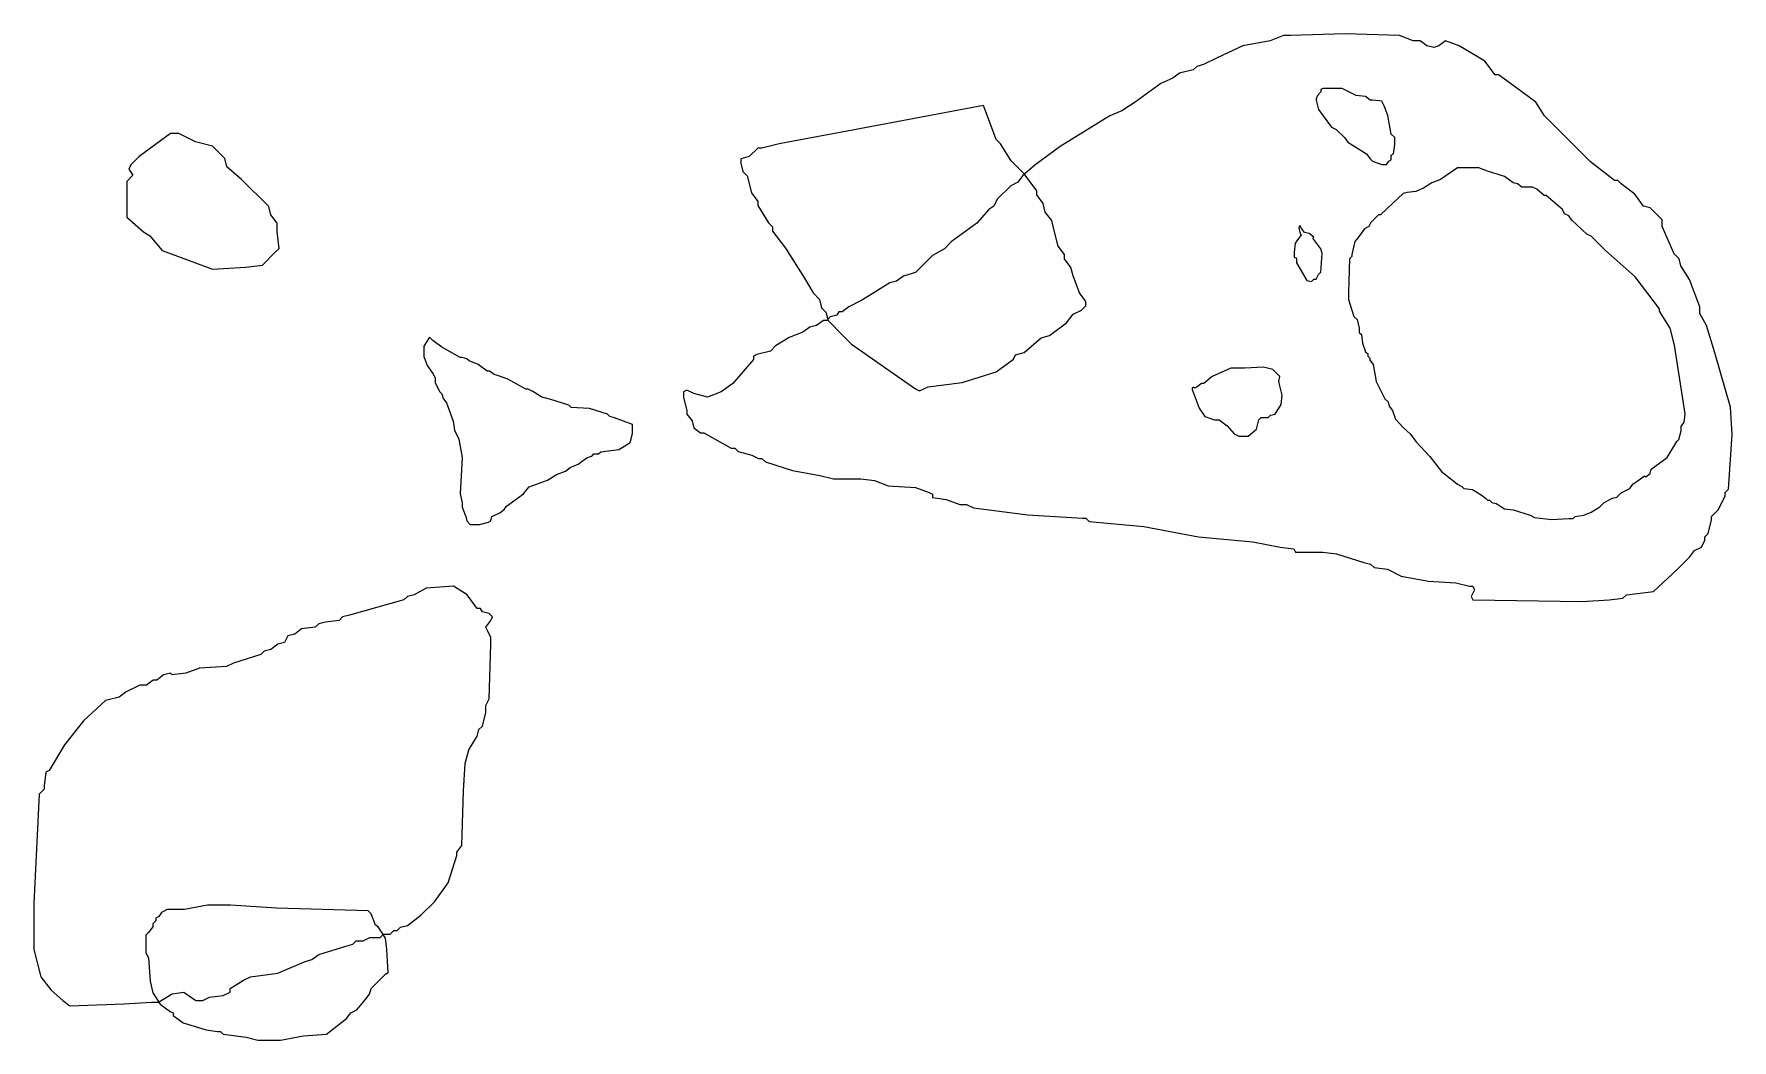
# Model space of a CAD drawing. Header units: metres. Extents: x 7.85 to 10.06, y 7.6 to 8.91.
import ezdxf

# ---------------------------------------------------------------- set-up
doc = ezdxf.new("R2010")
doc.units = ezdxf.units.M

msp = doc.modelspace()

# ---------------------------------------------------------------- linework, layer by layer
at = {"color": 31}
for points in [[(8.69432, 8.43933), (8.69876, 8.42159), (8.69876, 8.41715), (8.70541, 8.40828), (8.70763, 8.39941), (8.7165, 8.39276), (8.72093, 8.39276), (8.75641, 8.37281), (8.76085, 8.37281), (8.76528, 8.36837), (8.78302, 8.36394), (8.79189, 8.3595), (8.79632, 8.3595), (8.80076, 8.35507), (8.83624, 8.34398), (8.87171, 8.33733), (8.88945, 8.33289), (8.92493, 8.33289), (8.94267, 8.33067), (8.96041, 8.32402), (8.99589, 8.32181), (9.01363, 8.31515), (9.01806, 8.31294), (9.01806, 8.3085), (9.0358, 8.30628), (9.05354, 8.29963), (9.06241, 8.29963), (9.07128, 8.2952), (9.14223, 8.28633), (9.21319, 8.28189), (9.21762, 8.28189), (9.22206, 8.27746), (9.29302, 8.27081), (9.36397, 8.2575), (9.43493, 8.25085), (9.47041, 8.2442), (9.48814, 8.24198), (9.49036, 8.23755), (9.52584, 8.23755), (9.54358, 8.23533), (9.57906, 8.22424), (9.58793, 8.22202), (9.59236, 8.21759), (9.6101, 8.21537), (9.62784, 8.2065), (9.66332, 8.19985), (9.69879, 8.19763), (9.71653, 8.1932), (9.72097, 8.1932), (9.72319, 8.18876), (9.71875, 8.17989), (9.72097, 8.17546), (9.86288, 8.17324), (9.89836, 8.17546), (9.9161, 8.17768), (9.92053, 8.18211), (9.95601, 8.18655), (9.98705, 8.21537), (10.0026, 8.23089), (10.0092, 8.23976), (10.0181, 8.2442), (10.0225, 8.25307), (10.0225, 8.2575), (10.027, 8.26194), (10.0314, 8.27968), (10.0314, 8.28411), (10.0403, 8.29298), (10.0491, 8.31072), (10.0491, 8.31515), (10.0536, 8.31959), (10.058, 8.39054), (10.0558, 8.42602), (10.0358, 8.49698), (10.0247, 8.53246), (10.0159, 8.54798), (10.0159, 8.55685), (10.0026, 8.59233), (9.99149, 8.61006), (9.98927, 8.61893), (9.98262, 8.62559), (9.9671, 8.66106), (9.9671, 8.66993), (9.95158, 8.68545), (9.94271, 8.68767), (9.93162, 8.70319), (9.91388, 8.7165), (9.90945, 8.72093), (9.90501, 8.72093), (9.87397, 8.74532), (9.8141, 8.80519), (9.80301, 8.82293), (9.76975, 8.84732), (9.75423, 8.85841), (9.74979, 8.85841), (9.73649, 8.87615), (9.70323, 8.89611), (9.68549, 8.90276), (9.67662, 8.89611), (9.66997, 8.89389), (9.6611, 8.89611), (9.65223, 8.90276), (9.64336, 8.90276), (9.62562, 8.90941), (9.55467, 8.91163), (9.48371, 8.90941), (9.47484, 8.90941), (9.4571, 8.90276), (9.42162, 8.89611), (9.38836, 8.88058), (9.37062, 8.87171), (9.36175, 8.8695), (9.35732, 8.86506), (9.33958, 8.86063), (9.33071, 8.85398), (9.31519, 8.84732), (9.28193, 8.82293), (9.26419, 8.81185), (9.24867, 8.80519), (9.18436, 8.76528), (9.1511, 8.74089), (9.13558, 8.72758), (9.12893, 8.71872), (9.12006, 8.71428), (9.10232, 8.69654), (9.09789, 8.68767), (9.09123, 8.68324), (9.07571, 8.6655), (9.04245, 8.64111), (9.03358, 8.63224), (9.01806, 8.62337), (9.00254, 8.60785), (8.99589, 8.60119), (8.98037, 8.59676), (8.9715, 8.59011), (8.96263, 8.58789), (8.92715, 8.56572), (8.90941, 8.55685), (8.90054, 8.55019), (8.89611, 8.55019), (8.89389, 8.54576), (8.88502, 8.54354), (8.88058, 8.53911), (8.87615, 8.53911), (8.86728, 8.53246), (8.85841, 8.53024), (8.84954, 8.52359), (8.8318, 8.51693), (8.81406, 8.50585), (8.80741, 8.4992), (8.78967, 8.49476), (8.78524, 8.49254), (8.78524, 8.48811), (8.75863, 8.45707), (8.74311, 8.44598), (8.72537, 8.43933), (8.70763, 8.44376), (8.69876, 8.4482), (8.69432, 8.44598), (8.69432, 8.44154)], [(7.97015, 8.67348), (7.99188, 8.65447), (8.00002, 8.64904), (8.01632, 8.63003), (8.05977, 8.61374), (8.08149, 8.60559), (8.12494, 8.60831), (8.14666, 8.61102), (8.16296, 8.62732), (8.16839, 8.63275), (8.16567, 8.65447), (8.16567, 8.66534), (8.15753, 8.6762), (8.15481, 8.68706), (8.11951, 8.72236), (8.1005, 8.73866), (8.09778, 8.74952), (8.08692, 8.76038), (8.08149, 8.76581), (8.05977, 8.77124), (8.03804, 8.7821), (8.02718, 8.7821), (7.98645, 8.75223), (7.97558, 8.74137), (7.97287, 8.73594), (7.9783, 8.72779), (7.97015, 8.71965), (7.97015, 8.6762)], [(8.35645, 8.49223), (8.36088, 8.48042), (8.36825, 8.47009), (8.37121, 8.46419), (8.37121, 8.45828), (8.37711, 8.44648), (8.38006, 8.44352), (8.38154, 8.43762), (8.38597, 8.43172), (8.39482, 8.4081), (8.3963, 8.3963), (8.4022, 8.38449), (8.40663, 8.36088), (8.40368, 8.31365), (8.40663, 8.30184), (8.40663, 8.29594), (8.41106, 8.28413), (8.41253, 8.27823), (8.41696, 8.2738), (8.42877, 8.2738), (8.44057, 8.27675), (8.44352, 8.27823), (8.445, 8.28413), (8.45533, 8.28856), (8.46124, 8.29298), (8.46419, 8.29741), (8.48633, 8.31365), (8.49075, 8.31955), (8.4937, 8.3225), (8.51732, 8.33136), (8.52913, 8.33874), (8.54093, 8.34316), (8.54684, 8.34759), (8.55717, 8.35202), (8.56897, 8.36088), (8.57488, 8.36235), (8.57783, 8.3653), (8.58373, 8.3653), (8.58669, 8.36825), (8.6103, 8.37121), (8.62211, 8.37859), (8.62506, 8.38006), (8.62801, 8.39187), (8.62801, 8.40368), (8.6044, 8.41253), (8.59849, 8.41401), (8.59554, 8.41696), (8.57193, 8.42434), (8.54831, 8.42581), (8.54536, 8.42877), (8.52175, 8.43615), (8.50994, 8.4391), (8.49813, 8.44648), (8.49223, 8.44943), (8.48928, 8.44943), (8.46566, 8.46271), (8.45386, 8.46714), (8.44795, 8.46861), (8.44205, 8.47304), (8.4391, 8.47304), (8.42729, 8.4819), (8.41548, 8.48633), (8.41253, 8.48928), (8.40663, 8.49075), (8.40368, 8.49075), (8.38006, 8.50404), (8.36825, 8.51289), (8.36383, 8.51732), (8.35645, 8.50551), (8.35645, 8.4937)], [(7.8495, 7.7209), (7.85837, 7.68542), (7.87168, 7.66768), (7.8872, 7.65438), (7.89607, 7.64772), (7.96703, 7.64994), (8.0025, 7.65216), (8.01137, 7.65216), (8.02911, 7.66325), (8.04463, 7.66546), (8.06016, 7.65438), (8.06902, 7.65438), (8.07789, 7.65881), (8.09563, 7.66103), (8.1045, 7.66546), (8.1045, 7.6699), (8.12224, 7.68098), (8.13111, 7.68542), (8.16659, 7.68985), (8.20207, 7.70538), (8.21094, 7.70759), (8.21981, 7.71424), (8.25528, 7.72533), (8.26415, 7.72755), (8.26859, 7.73198), (8.27746, 7.73198), (8.28633, 7.73642), (8.2952, 7.73642), (8.29963, 7.73642), (8.30407, 7.74085), (8.31294, 7.74085), (8.31737, 7.74529), (8.32181, 7.74529), (8.32624, 7.74972), (8.33511, 7.75194), (8.35285, 7.76524), (8.37059, 7.78298), (8.38167, 7.79851), (8.38833, 7.80737), (8.39941, 7.84285), (8.39941, 7.84729), (8.40607, 7.85616), (8.40828, 7.92711), (8.4105, 7.96259), (8.41494, 7.98033), (8.42602, 7.99807), (8.42824, 8.00694), (8.43267, 8.01137), (8.43711, 8.02911), (8.43711, 8.03798), (8.44154, 8.04685), (8.44376, 8.11781), (8.44376, 8.12668), (8.43933, 8.13555), (8.43711, 8.13998), (8.44376, 8.14885), (8.44598, 8.15328), (8.44154, 8.15772), (8.43267, 8.15994), (8.43046, 8.16437), (8.42602, 8.16437), (8.41272, 8.18211), (8.39498, 8.1932), (8.3595, 8.19098), (8.34398, 8.18211), (8.33511, 8.17989), (8.33067, 8.17546), (8.25972, 8.1555), (8.25085, 8.15328), (8.24641, 8.14885), (8.22868, 8.14663), (8.21981, 8.14442), (8.21537, 8.13998), (8.19763, 8.13776), (8.18876, 8.13111), (8.17989, 8.12889), (8.17546, 8.12002), (8.16659, 8.11781), (8.15772, 8.11115), (8.14885, 8.10894), (8.14442, 8.1045), (8.10894, 8.09342), (8.10007, 8.08898), (8.06459, 8.08676), (8.04685, 8.08011), (8.02911, 8.07789), (8.02689, 8.08011), (8.01803, 8.07789), (8.00916, 8.07124), (8.00472, 8.07124), (7.99585, 8.06459), (7.98698, 8.06459), (7.96924, 8.05572), (7.96037, 8.04907), (7.94263, 8.04463), (7.91381, 8.01803), (7.88942, 7.98698), (7.86946, 7.95372), (7.86503, 7.9515), (7.86281, 7.93376), (7.86281, 7.92933), (7.85616, 7.92268), (7.8495, 7.78077), (7.8495, 7.74529), (7.8495, 7.72755), (7.8495, 7.72311)]]:
    msp.add_lwpolyline(points, close=True, dxfattribs=at)
at = {"color": 227}
for points in [[(9.51725, 8.82559), (9.5203, 8.8134), (9.53706, 8.79055), (9.54315, 8.7875), (9.55382, 8.77683), (9.55839, 8.77074), (9.58276, 8.75551), (9.58733, 8.74941), (9.59038, 8.74636), (9.60257, 8.74179), (9.60866, 8.74179), (9.61171, 8.74636), (9.61475, 8.74789), (9.61475, 8.75398), (9.6178, 8.75551), (9.61933, 8.76769), (9.61933, 8.77379), (9.61933, 8.77683), (9.61475, 8.7814), (9.61018, 8.80578), (9.60561, 8.81797), (9.60257, 8.82406), (9.59038, 8.82559), (9.58733, 8.82559), (9.58124, 8.83016), (9.56905, 8.83168), (9.55686, 8.83777), (9.55077, 8.84082), (9.52639, 8.84082), (9.52335, 8.8393), (9.52335, 8.83625), (9.51877, 8.83168), (9.51725, 8.82711)], [(9.48831, 8.62144), (9.49135, 8.61991), (9.49135, 8.61382), (9.50506, 8.59097), (9.51116, 8.58945), (9.5142, 8.59249), (9.51725, 8.59249), (9.5203, 8.59859), (9.52335, 8.60163), (9.52487, 8.62601), (9.52335, 8.6321), (9.5142, 8.64429), (9.51268, 8.64581), (9.5142, 8.64734), (9.50811, 8.65191), (9.50202, 8.65343), (9.49745, 8.65953), (9.49592, 8.66257), (9.4944, 8.65953), (9.49592, 8.65343), (9.49745, 8.65038), (9.48983, 8.63972), (9.48831, 8.62753), (9.48831, 8.62296)], [(9.35576, 8.44928), (9.3649, 8.42491), (9.37252, 8.41424), (9.38471, 8.40967), (9.3908, 8.40967), (9.40147, 8.40206), (9.41061, 8.39139), (9.4167, 8.38834), (9.42889, 8.38834), (9.43955, 8.39749), (9.4426, 8.40967), (9.44565, 8.41272), (9.45174, 8.41272), (9.45479, 8.41272), (9.45784, 8.41577), (9.46393, 8.41729), (9.47155, 8.42948), (9.47307, 8.44167), (9.47002, 8.45385), (9.4685, 8.45995), (9.47002, 8.46604), (9.46088, 8.47518), (9.44869, 8.47823), (9.42432, 8.47671), (9.41213, 8.47671), (9.40604, 8.47671), (9.38166, 8.46604), (9.371, 8.4569), (9.36795, 8.4569), (9.36186, 8.45233), (9.35881, 8.45081), (9.35728, 8.45233), (9.35576, 8.45081)]]:
    msp.add_lwpolyline(points, close=True, dxfattribs=at)
at = {"color": 236}
for points in [[(8.76867, 8.74373), (8.77144, 8.73265), (8.77698, 8.72711), (8.78252, 8.70494), (8.79083, 8.69386), (8.79083, 8.68832), (8.80468, 8.66616), (8.81022, 8.66062), (8.81022, 8.65508), (8.82685, 8.63291), (8.85178, 8.59412), (8.86286, 8.57473), (8.87118, 8.56642), (8.87395, 8.55534), (8.87949, 8.5498), (8.88226, 8.53871), (8.90165, 8.51932), (8.91273, 8.50824), (8.99585, 8.45006), (9.00139, 8.44729), (9.01247, 8.45283), (9.0568, 8.45837), (9.10113, 8.47222), (9.12329, 8.48884), (9.12606, 8.49439), (9.13714, 8.49716), (9.15931, 8.51655), (9.17039, 8.51932), (9.19255, 8.53594), (9.20087, 8.54703), (9.21195, 8.55257), (9.21749, 8.55811), (9.21749, 8.56365), (9.20918, 8.57473), (9.20087, 8.59689), (9.1981, 8.60798), (9.18978, 8.61906), (9.18978, 8.6246), (9.18147, 8.63568), (9.17593, 8.65785), (9.17316, 8.66893), (9.16485, 8.68001), (9.16208, 8.69109), (9.15377, 8.70217), (9.15377, 8.70772), (9.13714, 8.72988), (9.12052, 8.7465), (9.10667, 8.76867), (9.10113, 8.77421), (9.0845, 8.81854), (8.90719, 8.78529), (8.81854, 8.76867), (8.79637, 8.76313), (8.79083, 8.76313), (8.77975, 8.75204), (8.76867, 8.74927), (8.76867, 8.7465)], [(7.99493, 7.71686), (7.99866, 7.7094), (8.00053, 7.67954), (8.00426, 7.66461), (8.01359, 7.64968), (8.02666, 7.64035), (8.03039, 7.63848), (8.03039, 7.63475), (8.04345, 7.62542), (8.07331, 7.61609), (8.08824, 7.61422), (8.09198, 7.61422), (8.09571, 7.61049), (8.12557, 7.60676), (8.1405, 7.60302), (8.17036, 7.60302), (8.20022, 7.60862), (8.23008, 7.61049), (8.2562, 7.63102), (8.2618, 7.63848), (8.26927, 7.64221), (8.28046, 7.65528), (8.28606, 7.66274), (8.28793, 7.67021), (8.29913, 7.6814), (8.30659, 7.68887), (8.31032, 7.69074), (8.30846, 7.7206), (8.30659, 7.73553), (8.29726, 7.75045), (8.29353, 7.75232), (8.28793, 7.76725), (8.2842, 7.77098), (8.16476, 7.77472), (8.10504, 7.77845), (8.07518, 7.77845), (8.04532, 7.77285), (8.03039, 7.77285), (8.02292, 7.77285), (8.01546, 7.76912), (8.01173, 7.76352), (8.00799, 7.76165), (8.00799, 7.75792), (8.00426, 7.75419), (8.00426, 7.75045), (7.99866, 7.74299), (7.99493, 7.73926), (7.99493, 7.72433), (7.99493, 7.71873)]]:
    msp.add_lwpolyline(points, close=True, dxfattribs=at)
at = {"color": 224}
msp.add_lwpolyline([(9.55921, 8.56644), (9.56616, 8.54419), (9.57033, 8.54002), (9.57311, 8.5289), (9.57311, 8.52334), (9.57589, 8.52055), (9.57728, 8.50943), (9.58145, 8.49831), (9.58423, 8.49553), (9.58423, 8.49275), (9.58701, 8.48997), (9.58701, 8.48718), (9.59119, 8.48162), (9.59536, 8.45938), (9.60648, 8.43713), (9.61065, 8.43296), (9.61204, 8.4274), (9.61621, 8.42183), (9.62038, 8.41071), (9.63012, 8.39959), (9.63985, 8.39124), (9.6468, 8.38151), (9.66488, 8.36205), (9.68017, 8.34258), (9.70103, 8.32589), (9.70659, 8.32311), (9.70937, 8.32033), (9.7205, 8.31894), (9.73162, 8.31199), (9.73718, 8.30782), (9.73996, 8.30504), (9.74274, 8.30504), (9.74552, 8.30226), (9.75108, 8.30087), (9.76221, 8.29391), (9.77333, 8.29252), (9.79558, 8.28557), (9.80114, 8.28279), (9.82339, 8.28001), (9.84563, 8.2814), (9.8512, 8.2814), (9.85398, 8.28418), (9.8651, 8.28557), (9.87483, 8.28974), (9.88596, 8.2967), (9.89152, 8.30226), (9.90264, 8.30782), (9.9082, 8.30921), (9.91377, 8.31477), (9.92489, 8.32033), (9.92906, 8.32589), (9.93879, 8.33285), (9.94435, 8.33702), (9.94575, 8.33563), (9.95131, 8.3398), (9.9527, 8.34536), (9.97355, 8.36066), (9.98607, 8.38151), (9.98885, 8.38429), (9.99163, 8.39542), (9.99163, 8.40098), (9.9958, 8.40654), (9.99719, 8.41766), (9.98329, 8.50665), (9.97773, 8.5289), (9.96382, 8.55114), (9.96382, 8.55392), (9.93184, 8.59564), (9.89291, 8.6304), (9.87483, 8.64847), (9.86927, 8.65125), (9.84981, 8.66933), (9.84563, 8.67489), (9.84007, 8.67767), (9.83729, 8.68323), (9.81644, 8.70131), (9.81365, 8.70131), (9.80392, 8.70965), (9.79836, 8.71243), (9.78724, 8.71243), (9.78446, 8.71243), (9.77889, 8.71661), (9.77333, 8.718), (9.76221, 8.72634), (9.73996, 8.73329), (9.72884, 8.73746), (9.70659, 8.73746), (9.70103, 8.73746), (9.67878, 8.72217), (9.66766, 8.718), (9.65654, 8.71104), (9.6468, 8.70687), (9.63568, 8.70548), (9.63012, 8.70409), (9.60926, 8.68463), (9.60092, 8.67628), (9.59814, 8.67628), (9.5884, 8.66655), (9.58562, 8.66099), (9.58006, 8.65821), (9.57172, 8.64708), (9.56755, 8.64152), (9.56477, 8.6304), (9.56338, 8.62484), (9.56338, 8.62206), (9.5606, 8.61928), (9.55921, 8.57478), (9.55921, 8.56922), (9.55921, 8.56783)], close=True, dxfattribs=at)

doc.saveas('drawing.dxf')
